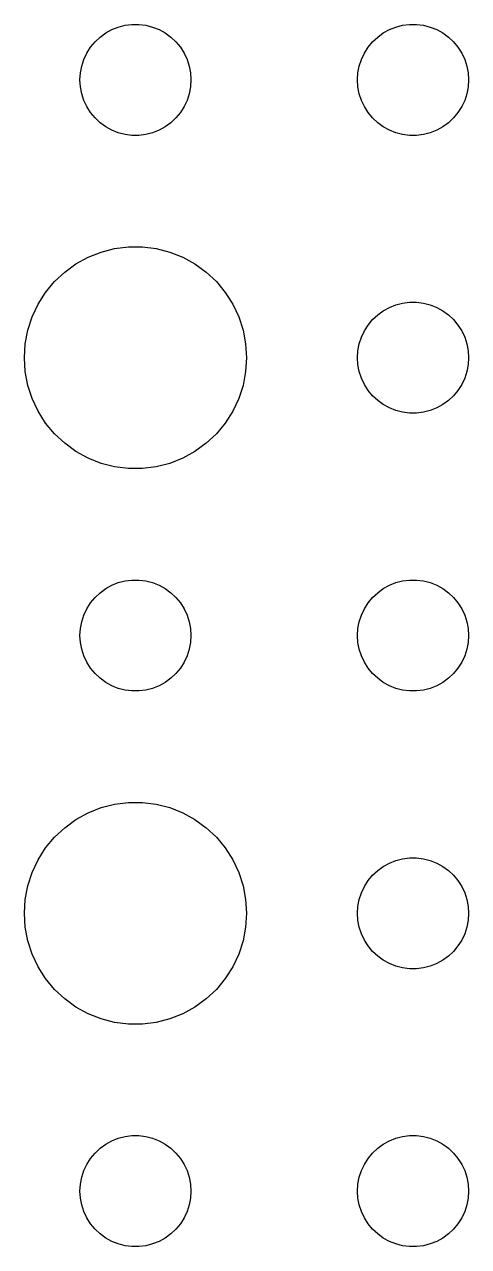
# Model space of a CAD drawing. Header units: metres. Extents: x -157 to 157, y -157 to 157.
# Drawn here: x -123 to -111, y -39 to -6 of the extents above; entities that cross this region are included whole.
import ezdxf

# ---------------------------------------------------------------- set-up
doc = ezdxf.new("R2010")
doc.units = ezdxf.units.M

msp = doc.modelspace()

# ---------------------------------------------------------------- linework, layer by layer
for p, q in [((-120.956, -6.34422), (-120.804, -6.23351)), ((-120.804, -6.23351), (-120.639, -6.14275)), ((-120.639, -6.14275), (-120.464, -6.07341)), ((-120.464, -6.07341), (-120.281, -6.02657)), ((-120.281, -6.02657), (-120.094, -6.00294)), ((-120.094, -6.00294), (-119.906, -6.00294)), ((-119.906, -6.00294), (-119.719, -6.02657)), ((-119.719, -6.02657), (-119.536, -6.07341)), ((-119.536, -6.07341), (-119.361, -6.14275)), ((-119.361, -6.14275), (-119.196, -6.23351)), ((-119.196, -6.23351), (-119.044, -6.34422)), ((-113.456, -6.34422), (-113.304, -6.23351)), ((-113.304, -6.23351), (-113.139, -6.14275)), ((-113.139, -6.14275), (-112.964, -6.07341)), ((-112.964, -6.07341), (-112.781, -6.02657)), ((-112.781, -6.02657), (-112.594, -6.00294)), ((-112.594, -6.00294), (-112.406, -6.00294)), ((-112.406, -6.00294), (-112.219, -6.02657)), ((-112.219, -6.02657), (-112.036, -6.07341)), ((-112.036, -6.07341), (-111.861, -6.14275)), ((-111.861, -6.14275), (-111.696, -6.23351)), ((-111.696, -6.23351), (-111.544, -6.34422)), ((-121.214, -6.61832), (-121.093, -6.47318)), ((-121.093, -6.47318), (-120.956, -6.34422)), ((-119.044, -6.34422), (-118.907, -6.47318)), ((-118.907, -6.47318), (-118.786, -6.61832)), ((-113.714, -6.61832), (-113.593, -6.47318)), ((-113.593, -6.47318), (-113.456, -6.34422)), ((-111.544, -6.34422), (-111.407, -6.47318)), ((-111.407, -6.47318), (-111.286, -6.61832)), ((-121.395, -6.9478), (-121.314, -6.77736)), ((-121.314, -6.77736), (-121.214, -6.61832)), ((-118.786, -6.61832), (-118.686, -6.77736)), ((-118.686, -6.77736), (-118.605, -6.9478)), ((-113.895, -6.9478), (-113.814, -6.77736)), ((-113.814, -6.77736), (-113.714, -6.61832)), ((-111.286, -6.61832), (-111.186, -6.77736)), ((-111.186, -6.77736), (-111.105, -6.9478)), ((-121.488, -7.312), (-121.453, -7.12695)), ((-121.453, -7.12695), (-121.395, -6.9478)), ((-118.605, -6.9478), (-118.547, -7.12695)), ((-118.547, -7.12695), (-118.512, -7.312)), ((-113.988, -7.312), (-113.953, -7.12695)), ((-113.953, -7.12695), (-113.895, -6.9478)), ((-111.105, -6.9478), (-111.047, -7.12695)), ((-111.047, -7.12695), (-111.012, -7.312)), ((-121.5, -7.5), (-121.488, -7.312)), ((-121.488, -7.68799), (-121.5, -7.5)), ((-118.512, -7.312), (-118.5, -7.5)), ((-118.5, -7.5), (-118.512, -7.68799)), ((-114, -7.5), (-113.988, -7.312)), ((-113.988, -7.68799), (-114, -7.5)), ((-111.012, -7.312), (-111, -7.5)), ((-111, -7.5), (-111.012, -7.68799)), ((-121.453, -7.87303), (-121.488, -7.68799)), ((-121.395, -8.05219), (-121.453, -7.87303)), ((-118.547, -7.87303), (-118.605, -8.05219)), ((-118.512, -7.68799), (-118.547, -7.87303)), ((-113.953, -7.87303), (-113.988, -7.68799)), ((-113.895, -8.05219), (-113.953, -7.87303)), ((-111.047, -7.87303), (-111.105, -8.05219)), ((-111.012, -7.68799), (-111.047, -7.87303)), ((-121.314, -8.22263), (-121.395, -8.05219)), ((-121.214, -8.38167), (-121.314, -8.22263)), ((-118.686, -8.22263), (-118.786, -8.38167)), ((-118.605, -8.05219), (-118.686, -8.22263)), ((-113.814, -8.22263), (-113.895, -8.05219)), ((-113.714, -8.38167), (-113.814, -8.22263)), ((-111.186, -8.22263), (-111.286, -8.38167)), ((-111.105, -8.05219), (-111.186, -8.22263)), ((-121.093, -8.52681), (-121.214, -8.38167)), ((-120.956, -8.65576), (-121.093, -8.52681)), ((-118.907, -8.52681), (-119.044, -8.65576)), ((-118.786, -8.38167), (-118.907, -8.52681)), ((-113.593, -8.52681), (-113.714, -8.38167)), ((-113.456, -8.65576), (-113.593, -8.52681)), ((-111.407, -8.52681), (-111.544, -8.65576)), ((-111.286, -8.38167), (-111.407, -8.52681)), ((-120.804, -8.76648), (-120.956, -8.65576)), ((-120.639, -8.85724), (-120.804, -8.76648)), ((-120.464, -8.92657), (-120.639, -8.85724)), ((-119.361, -8.85724), (-119.536, -8.92657)), ((-119.196, -8.76648), (-119.361, -8.85724)), ((-119.044, -8.65576), (-119.196, -8.76648)), ((-113.304, -8.76648), (-113.456, -8.65576)), ((-113.139, -8.85724), (-113.304, -8.76648)), ((-112.964, -8.92657), (-113.139, -8.85724)), ((-111.861, -8.85724), (-112.036, -8.92657)), ((-111.696, -8.76648), (-111.861, -8.85724)), ((-111.544, -8.65576), (-111.696, -8.76648)), ((-120.281, -8.97342), (-120.464, -8.92657)), ((-120.094, -8.99704), (-120.281, -8.97342)), ((-119.906, -8.99704), (-120.094, -8.99704)), ((-119.719, -8.97342), (-119.906, -8.99704)), ((-119.536, -8.92657), (-119.719, -8.97342)), ((-112.781, -8.97342), (-112.964, -8.92657)), ((-112.594, -8.99704), (-112.781, -8.97342)), ((-112.406, -8.99704), (-112.594, -8.99704)), ((-112.219, -8.97342), (-112.406, -8.99704)), ((-112.036, -8.92657), (-112.219, -8.97342)), ((-121.277, -12.2855), (-120.927, -12.1468)), ((-120.927, -12.1468), (-120.562, -12.0531)), ((-120.562, -12.0531), (-120.188, -12.0059)), ((-120.188, -12.0059), (-119.812, -12.0059)), ((-119.812, -12.0059), (-119.438, -12.0531)), ((-119.438, -12.0531), (-119.073, -12.1468)), ((-119.073, -12.1468), (-118.723, -12.2855)), ((-121.912, -12.6884), (-121.607, -12.467)), ((-121.607, -12.467), (-121.277, -12.2855)), ((-118.723, -12.2855), (-118.393, -12.467)), ((-118.393, -12.467), (-118.088, -12.6884)), ((-122.187, -12.9464), (-121.912, -12.6884)), ((-118.088, -12.6884), (-117.813, -12.9464)), ((-122.427, -13.2366), (-122.187, -12.9464)), ((-117.813, -12.9464), (-117.573, -13.2366)), ((-122.629, -13.5547), (-122.427, -13.2366)), ((-117.573, -13.2366), (-117.371, -13.5547)), ((-112.964, -13.5734), (-112.781, -13.5266)), ((-112.781, -13.5266), (-112.594, -13.5029)), ((-112.594, -13.5029), (-112.406, -13.5029)), ((-112.406, -13.5029), (-112.219, -13.5266)), ((-112.219, -13.5266), (-112.036, -13.5734)), ((-122.789, -13.8956), (-122.629, -13.5547)), ((-117.371, -13.5547), (-117.211, -13.8956)), ((-113.593, -13.9732), (-113.456, -13.8442)), ((-113.456, -13.8442), (-113.304, -13.7335)), ((-113.304, -13.7335), (-113.139, -13.6427)), ((-113.139, -13.6427), (-112.964, -13.5734)), ((-112.036, -13.5734), (-111.861, -13.6427)), ((-111.861, -13.6427), (-111.696, -13.7335)), ((-111.696, -13.7335), (-111.544, -13.8442)), ((-111.544, -13.8442), (-111.407, -13.9732)), ((-122.906, -14.2539), (-122.789, -13.8956)), ((-117.211, -13.8956), (-117.094, -14.2539)), ((-113.814, -14.2774), (-113.714, -14.1183)), ((-113.714, -14.1183), (-113.593, -13.9732)), ((-111.407, -13.9732), (-111.286, -14.1183)), ((-111.286, -14.1183), (-111.186, -14.2774)), ((-122.976, -14.624), (-122.906, -14.2539)), ((-117.094, -14.2539), (-117.024, -14.624)), ((-113.953, -14.627), (-113.895, -14.4478)), ((-113.895, -14.4478), (-113.814, -14.2774)), ((-111.186, -14.2774), (-111.105, -14.4478)), ((-111.105, -14.4478), (-111.047, -14.627)), ((-123, -15), (-122.976, -14.624)), ((-117.024, -14.624), (-117, -15)), ((-114, -15), (-113.988, -14.812)), ((-113.988, -14.812), (-113.953, -14.627)), ((-111.047, -14.627), (-111.012, -14.812)), ((-111.012, -14.812), (-111, -15)), ((-122.976, -15.376), (-123, -15)), ((-117, -15), (-117.024, -15.376)), ((-113.988, -15.188), (-114, -15)), ((-111, -15), (-111.012, -15.188)), ((-122.906, -15.7461), (-122.976, -15.376)), ((-117.024, -15.376), (-117.094, -15.7461)), ((-113.953, -15.373), (-113.988, -15.188)), ((-113.895, -15.5522), (-113.953, -15.373)), ((-111.047, -15.373), (-111.105, -15.5522)), ((-111.012, -15.188), (-111.047, -15.373)), ((-122.789, -16.1044), (-122.906, -15.7461)), ((-117.094, -15.7461), (-117.211, -16.1044)), ((-113.814, -15.7226), (-113.895, -15.5522)), ((-113.714, -15.8817), (-113.814, -15.7226)), ((-111.186, -15.7226), (-111.286, -15.8817)), ((-111.105, -15.5522), (-111.186, -15.7226)), ((-122.629, -16.4453), (-122.789, -16.1044)), ((-117.211, -16.1044), (-117.371, -16.4453)), ((-113.593, -16.0268), (-113.714, -15.8817)), ((-113.456, -16.1558), (-113.593, -16.0268)), ((-113.304, -16.2665), (-113.456, -16.1558)), ((-111.544, -16.1558), (-111.696, -16.2665)), ((-111.407, -16.0268), (-111.544, -16.1558)), ((-111.286, -15.8817), (-111.407, -16.0268)), ((-122.427, -16.7634), (-122.629, -16.4453)), ((-117.371, -16.4453), (-117.573, -16.7634)), ((-113.139, -16.3572), (-113.304, -16.2665)), ((-112.964, -16.4266), (-113.139, -16.3572)), ((-112.781, -16.4734), (-112.964, -16.4266)), ((-112.594, -16.497), (-112.781, -16.4734)), ((-112.406, -16.497), (-112.594, -16.497)), ((-112.219, -16.4734), (-112.406, -16.497)), ((-112.036, -16.4266), (-112.219, -16.4734)), ((-111.861, -16.3572), (-112.036, -16.4266)), ((-111.696, -16.2665), (-111.861, -16.3572)), ((-122.187, -17.0536), (-122.427, -16.7634)), ((-117.573, -16.7634), (-117.813, -17.0536)), ((-121.912, -17.3115), (-122.187, -17.0536)), ((-117.813, -17.0536), (-118.088, -17.3115)), ((-121.607, -17.533), (-121.912, -17.3115)), ((-118.088, -17.3115), (-118.393, -17.533)), ((-121.277, -17.7145), (-121.607, -17.533)), ((-120.927, -17.8532), (-121.277, -17.7145)), ((-118.723, -17.7145), (-119.073, -17.8532)), ((-118.393, -17.533), (-118.723, -17.7145)), ((-120.562, -17.9469), (-120.927, -17.8532)), ((-120.188, -17.9941), (-120.562, -17.9469)), ((-119.812, -17.9941), (-120.188, -17.9941)), ((-119.438, -17.9469), (-119.812, -17.9941)), ((-119.073, -17.8532), (-119.438, -17.9469)), ((-120.639, -21.1427), (-120.464, -21.0734)), ((-120.464, -21.0734), (-120.281, -21.0266)), ((-120.281, -21.0266), (-120.094, -21.003)), ((-120.094, -21.003), (-119.906, -21.003)), ((-119.906, -21.003), (-119.719, -21.0266)), ((-119.719, -21.0266), (-119.536, -21.0734)), ((-119.536, -21.0734), (-119.361, -21.1427)), ((-113.139, -21.1427), (-112.964, -21.0734)), ((-112.964, -21.0734), (-112.781, -21.0266)), ((-112.781, -21.0266), (-112.594, -21.003)), ((-112.594, -21.003), (-112.406, -21.003)), ((-112.406, -21.003), (-112.219, -21.0266)), ((-112.219, -21.0266), (-112.036, -21.0734)), ((-112.036, -21.0734), (-111.861, -21.1427)), ((-121.093, -21.4732), (-120.956, -21.3442)), ((-120.956, -21.3442), (-120.804, -21.2335)), ((-120.804, -21.2335), (-120.639, -21.1427)), ((-119.361, -21.1427), (-119.196, -21.2335)), ((-119.196, -21.2335), (-119.044, -21.3442)), ((-119.044, -21.3442), (-118.907, -21.4732)), ((-113.593, -21.4732), (-113.456, -21.3442)), ((-113.456, -21.3442), (-113.304, -21.2335)), ((-113.304, -21.2335), (-113.139, -21.1427)), ((-111.861, -21.1427), (-111.696, -21.2335)), ((-111.696, -21.2335), (-111.544, -21.3442)), ((-111.544, -21.3442), (-111.407, -21.4732)), ((-121.314, -21.7774), (-121.214, -21.6183)), ((-121.214, -21.6183), (-121.093, -21.4732)), ((-118.907, -21.4732), (-118.786, -21.6183)), ((-118.786, -21.6183), (-118.686, -21.7774)), ((-113.814, -21.7774), (-113.714, -21.6183)), ((-113.714, -21.6183), (-113.593, -21.4732)), ((-111.407, -21.4732), (-111.286, -21.6183)), ((-111.286, -21.6183), (-111.186, -21.7774)), ((-121.453, -22.127), (-121.395, -21.9478)), ((-121.395, -21.9478), (-121.314, -21.7774)), ((-118.686, -21.7774), (-118.605, -21.9478)), ((-118.605, -21.9478), (-118.547, -22.127)), ((-113.953, -22.127), (-113.895, -21.9478)), ((-113.895, -21.9478), (-113.814, -21.7774)), ((-111.186, -21.7774), (-111.105, -21.9478)), ((-111.105, -21.9478), (-111.047, -22.127)), ((-121.5, -22.5), (-121.488, -22.312)), ((-121.488, -22.312), (-121.453, -22.127)), ((-118.547, -22.127), (-118.512, -22.312)), ((-118.512, -22.312), (-118.5, -22.5)), ((-114, -22.5), (-113.988, -22.312)), ((-113.988, -22.312), (-113.953, -22.127)), ((-111.047, -22.127), (-111.012, -22.312)), ((-111.012, -22.312), (-111, -22.5)), ((-121.488, -22.688), (-121.5, -22.5)), ((-121.453, -22.873), (-121.488, -22.688)), ((-118.512, -22.688), (-118.547, -22.873)), ((-118.5, -22.5), (-118.512, -22.688)), ((-113.988, -22.688), (-114, -22.5)), ((-113.953, -22.873), (-113.988, -22.688)), ((-111.012, -22.688), (-111.047, -22.873)), ((-111, -22.5), (-111.012, -22.688)), ((-121.395, -23.0522), (-121.453, -22.873)), ((-121.314, -23.2226), (-121.395, -23.0522)), ((-118.605, -23.0522), (-118.686, -23.2226)), ((-118.547, -22.873), (-118.605, -23.0522)), ((-113.895, -23.0522), (-113.953, -22.873)), ((-113.814, -23.2226), (-113.895, -23.0522)), ((-111.105, -23.0522), (-111.186, -23.2226)), ((-111.047, -22.873), (-111.105, -23.0522)), ((-121.214, -23.3817), (-121.314, -23.2226)), ((-121.093, -23.5268), (-121.214, -23.3817)), ((-118.786, -23.3817), (-118.907, -23.5268)), ((-118.686, -23.2226), (-118.786, -23.3817)), ((-113.714, -23.3817), (-113.814, -23.2226)), ((-113.593, -23.5268), (-113.714, -23.3817)), ((-111.286, -23.3817), (-111.407, -23.5268)), ((-111.186, -23.2226), (-111.286, -23.3817)), ((-120.956, -23.6558), (-121.093, -23.5268)), ((-120.804, -23.7665), (-120.956, -23.6558)), ((-119.044, -23.6558), (-119.196, -23.7665)), ((-118.907, -23.5268), (-119.044, -23.6558)), ((-113.456, -23.6558), (-113.593, -23.5268)), ((-113.304, -23.7665), (-113.456, -23.6558)), ((-111.544, -23.6558), (-111.696, -23.7665)), ((-111.407, -23.5268), (-111.544, -23.6558)), ((-120.639, -23.8572), (-120.804, -23.7665)), ((-120.464, -23.9266), (-120.639, -23.8572)), ((-120.281, -23.9734), (-120.464, -23.9266)), ((-120.094, -23.997), (-120.281, -23.9734)), ((-119.906, -23.997), (-120.094, -23.997)), ((-119.719, -23.9734), (-119.906, -23.997)), ((-119.536, -23.9266), (-119.719, -23.9734)), ((-119.361, -23.8572), (-119.536, -23.9266)), ((-119.196, -23.7665), (-119.361, -23.8572)), ((-113.139, -23.8572), (-113.304, -23.7665)), ((-112.964, -23.9266), (-113.139, -23.8572)), ((-112.781, -23.9734), (-112.964, -23.9266)), ((-112.594, -23.997), (-112.781, -23.9734)), ((-112.406, -23.997), (-112.594, -23.997)), ((-112.219, -23.9734), (-112.406, -23.997)), ((-112.036, -23.9266), (-112.219, -23.9734)), ((-111.861, -23.8572), (-112.036, -23.9266)), ((-111.696, -23.7665), (-111.861, -23.8572)), ((-120.927, -27.1468), (-120.562, -27.0531)), ((-120.562, -27.0531), (-120.188, -27.0059)), ((-120.188, -27.0059), (-119.812, -27.0059)), ((-119.812, -27.0059), (-119.438, -27.0531)), ((-119.438, -27.0531), (-119.073, -27.1468)), ((-121.607, -27.467), (-121.277, -27.2855)), ((-121.277, -27.2855), (-120.927, -27.1468)), ((-119.073, -27.1468), (-118.723, -27.2855)), ((-118.723, -27.2855), (-118.393, -27.467)), ((-122.187, -27.9464), (-121.912, -27.6884)), ((-121.912, -27.6884), (-121.607, -27.467)), ((-118.393, -27.467), (-118.088, -27.6884)), ((-118.088, -27.6884), (-117.813, -27.9464)), ((-122.427, -28.2366), (-122.187, -27.9464)), ((-117.813, -27.9464), (-117.573, -28.2366)), ((-122.629, -28.5547), (-122.427, -28.2366)), ((-117.573, -28.2366), (-117.371, -28.5547)), ((-122.789, -28.8956), (-122.629, -28.5547)), ((-117.371, -28.5547), (-117.211, -28.8956)), ((-113.304, -28.7335), (-113.139, -28.6427)), ((-113.139, -28.6427), (-112.964, -28.5734)), ((-112.964, -28.5734), (-112.781, -28.5266)), ((-112.781, -28.5266), (-112.594, -28.503)), ((-112.594, -28.503), (-112.406, -28.503)), ((-112.406, -28.503), (-112.219, -28.5266)), ((-112.219, -28.5266), (-112.036, -28.5734)), ((-112.036, -28.5734), (-111.861, -28.6427)), ((-111.861, -28.6427), (-111.696, -28.7335)), ((-122.906, -29.2539), (-122.789, -28.8956)), ((-117.211, -28.8956), (-117.094, -29.2539)), ((-113.714, -29.1183), (-113.593, -28.9732)), ((-113.593, -28.9732), (-113.456, -28.8442)), ((-113.456, -28.8442), (-113.304, -28.7335)), ((-111.696, -28.7335), (-111.544, -28.8442)), ((-111.544, -28.8442), (-111.407, -28.9732)), ((-111.407, -28.9732), (-111.286, -29.1183)), ((-122.976, -29.624), (-122.906, -29.2539)), ((-117.094, -29.2539), (-117.024, -29.624)), ((-113.895, -29.4478), (-113.814, -29.2774)), ((-113.814, -29.2774), (-113.714, -29.1183)), ((-111.286, -29.1183), (-111.186, -29.2774)), ((-111.186, -29.2774), (-111.105, -29.4478)), ((-123, -30), (-122.976, -29.624)), ((-117.024, -29.624), (-117, -30)), ((-113.988, -29.812), (-113.953, -29.627)), ((-113.953, -29.627), (-113.895, -29.4478)), ((-111.105, -29.4478), (-111.047, -29.627)), ((-111.047, -29.627), (-111.012, -29.812)), ((-122.976, -30.376), (-123, -30)), ((-117, -30), (-117.024, -30.376)), ((-114, -30), (-113.988, -29.812)), ((-113.988, -30.188), (-114, -30)), ((-111.012, -29.812), (-111, -30)), ((-111, -30), (-111.012, -30.188)), ((-113.953, -30.373), (-113.988, -30.188)), ((-111.012, -30.188), (-111.047, -30.373)), ((-122.906, -30.7461), (-122.976, -30.376)), ((-117.024, -30.376), (-117.094, -30.7461)), ((-113.895, -30.5522), (-113.953, -30.373)), ((-113.814, -30.7226), (-113.895, -30.5522)), ((-111.105, -30.5522), (-111.186, -30.7226)), ((-111.047, -30.373), (-111.105, -30.5522)), ((-122.789, -31.1044), (-122.906, -30.7461)), ((-117.094, -30.7461), (-117.211, -31.1044)), ((-113.714, -30.8817), (-113.814, -30.7226)), ((-113.593, -31.0268), (-113.714, -30.8817)), ((-111.286, -30.8817), (-111.407, -31.0268)), ((-111.186, -30.7226), (-111.286, -30.8817)), ((-122.629, -31.4453), (-122.789, -31.1044)), ((-117.211, -31.1044), (-117.371, -31.4453)), ((-113.456, -31.1558), (-113.593, -31.0268)), ((-113.304, -31.2665), (-113.456, -31.1558)), ((-113.139, -31.3572), (-113.304, -31.2665)), ((-111.696, -31.2665), (-111.861, -31.3572)), ((-111.544, -31.1558), (-111.696, -31.2665)), ((-111.407, -31.0268), (-111.544, -31.1558)), ((-122.427, -31.7634), (-122.629, -31.4453)), ((-117.371, -31.4453), (-117.573, -31.7634)), ((-112.964, -31.4266), (-113.139, -31.3572)), ((-112.781, -31.4734), (-112.964, -31.4266)), ((-112.594, -31.497), (-112.781, -31.4734)), ((-112.406, -31.497), (-112.594, -31.497)), ((-112.219, -31.4734), (-112.406, -31.497)), ((-112.036, -31.4266), (-112.219, -31.4734)), ((-111.861, -31.3572), (-112.036, -31.4266)), ((-122.187, -32.0536), (-122.427, -31.7634)), ((-117.573, -31.7634), (-117.813, -32.0536)), ((-121.912, -32.3115), (-122.187, -32.0536)), ((-121.607, -32.533), (-121.912, -32.3115)), ((-118.088, -32.3115), (-118.393, -32.533)), ((-117.813, -32.0536), (-118.088, -32.3115)), ((-121.277, -32.7145), (-121.607, -32.533)), ((-118.393, -32.533), (-118.723, -32.7145)), ((-120.927, -32.8532), (-121.277, -32.7145)), ((-120.562, -32.9469), (-120.927, -32.8532)), ((-120.188, -32.9941), (-120.562, -32.9469)), ((-119.438, -32.9469), (-119.812, -32.9941)), ((-119.073, -32.8532), (-119.438, -32.9469)), ((-118.723, -32.7145), (-119.073, -32.8532)), ((-119.812, -32.9941), (-120.188, -32.9941)), ((-120.956, -36.3442), (-120.804, -36.2335)), ((-120.804, -36.2335), (-120.639, -36.1428)), ((-120.639, -36.1428), (-120.464, -36.0734)), ((-120.464, -36.0734), (-120.281, -36.0266)), ((-120.281, -36.0266), (-120.094, -36.003)), ((-120.094, -36.003), (-119.906, -36.003)), ((-119.906, -36.003), (-119.719, -36.0266)), ((-119.719, -36.0266), (-119.536, -36.0734)), ((-119.536, -36.0734), (-119.361, -36.1428)), ((-119.361, -36.1428), (-119.196, -36.2335)), ((-119.196, -36.2335), (-119.044, -36.3442)), ((-113.456, -36.3442), (-113.304, -36.2335)), ((-113.304, -36.2335), (-113.139, -36.1428)), ((-113.139, -36.1428), (-112.964, -36.0734)), ((-112.964, -36.0734), (-112.781, -36.0266)), ((-112.781, -36.0266), (-112.594, -36.003)), ((-112.594, -36.003), (-112.406, -36.003)), ((-112.406, -36.003), (-112.219, -36.0266)), ((-112.219, -36.0266), (-112.036, -36.0734)), ((-112.036, -36.0734), (-111.861, -36.1428)), ((-111.861, -36.1428), (-111.696, -36.2335)), ((-111.696, -36.2335), (-111.544, -36.3442)), ((-121.314, -36.7774), (-121.214, -36.6183)), ((-121.214, -36.6183), (-121.093, -36.4732)), ((-121.093, -36.4732), (-120.956, -36.3442)), ((-119.044, -36.3442), (-118.907, -36.4732)), ((-118.907, -36.4732), (-118.786, -36.6183)), ((-118.786, -36.6183), (-118.686, -36.7774)), ((-113.814, -36.7774), (-113.714, -36.6183)), ((-113.714, -36.6183), (-113.593, -36.4732)), ((-113.593, -36.4732), (-113.456, -36.3442)), ((-111.544, -36.3442), (-111.407, -36.4732)), ((-111.407, -36.4732), (-111.286, -36.6183)), ((-111.286, -36.6183), (-111.186, -36.7774)), ((-121.453, -37.127), (-121.395, -36.9478)), ((-121.395, -36.9478), (-121.314, -36.7774)), ((-118.686, -36.7774), (-118.605, -36.9478)), ((-118.605, -36.9478), (-118.547, -37.127)), ((-113.953, -37.127), (-113.895, -36.9478)), ((-113.895, -36.9478), (-113.814, -36.7774)), ((-111.186, -36.7774), (-111.105, -36.9478)), ((-111.105, -36.9478), (-111.047, -37.127)), ((-121.488, -37.312), (-121.453, -37.127)), ((-118.547, -37.127), (-118.512, -37.312)), ((-113.988, -37.312), (-113.953, -37.127)), ((-111.047, -37.127), (-111.012, -37.312)), ((-121.5, -37.5), (-121.488, -37.312)), ((-121.488, -37.688), (-121.5, -37.5)), ((-118.512, -37.312), (-118.5, -37.5)), ((-118.5, -37.5), (-118.512, -37.688)), ((-114, -37.5), (-113.988, -37.312)), ((-113.988, -37.688), (-114, -37.5)), ((-111.012, -37.312), (-111, -37.5)), ((-111, -37.5), (-111.012, -37.688)), ((-121.453, -37.873), (-121.488, -37.688)), ((-121.395, -38.0522), (-121.453, -37.873)), ((-118.547, -37.873), (-118.605, -38.0522)), ((-118.512, -37.688), (-118.547, -37.873)), ((-113.953, -37.873), (-113.988, -37.688)), ((-113.895, -38.0522), (-113.953, -37.873)), ((-111.047, -37.873), (-111.105, -38.0522)), ((-111.012, -37.688), (-111.047, -37.873)), ((-121.314, -38.2226), (-121.395, -38.0522)), ((-121.214, -38.3817), (-121.314, -38.2226)), ((-118.686, -38.2226), (-118.786, -38.3817)), ((-118.605, -38.0522), (-118.686, -38.2226)), ((-113.814, -38.2226), (-113.895, -38.0522)), ((-113.714, -38.3817), (-113.814, -38.2226)), ((-111.186, -38.2226), (-111.286, -38.3817)), ((-111.105, -38.0522), (-111.186, -38.2226)), ((-121.093, -38.5268), (-121.214, -38.3817)), ((-120.956, -38.6558), (-121.093, -38.5268)), ((-118.907, -38.5268), (-119.044, -38.6558)), ((-118.786, -38.3817), (-118.907, -38.5268)), ((-113.593, -38.5268), (-113.714, -38.3817)), ((-113.456, -38.6558), (-113.593, -38.5268)), ((-111.407, -38.5268), (-111.544, -38.6558)), ((-111.286, -38.3817), (-111.407, -38.5268)), ((-120.804, -38.7665), (-120.956, -38.6558)), ((-120.639, -38.8572), (-120.804, -38.7665)), ((-120.464, -38.9266), (-120.639, -38.8572)), ((-120.281, -38.9734), (-120.464, -38.9266)), ((-119.536, -38.9266), (-119.719, -38.9734)), ((-119.361, -38.8572), (-119.536, -38.9266)), ((-119.196, -38.7665), (-119.361, -38.8572)), ((-119.044, -38.6558), (-119.196, -38.7665)), ((-113.304, -38.7665), (-113.456, -38.6558)), ((-113.139, -38.8572), (-113.304, -38.7665)), ((-112.964, -38.9266), (-113.139, -38.8572)), ((-112.781, -38.9734), (-112.964, -38.9266)), ((-112.036, -38.9266), (-112.219, -38.9734)), ((-111.861, -38.8572), (-112.036, -38.9266)), ((-111.696, -38.7665), (-111.861, -38.8572)), ((-111.544, -38.6558), (-111.696, -38.7665)), ((-120.094, -38.997), (-120.281, -38.9734)), ((-119.906, -38.997), (-120.094, -38.997)), ((-119.719, -38.9734), (-119.906, -38.997)), ((-112.594, -38.997), (-112.781, -38.9734)), ((-112.406, -38.997), (-112.594, -38.997)), ((-112.219, -38.9734), (-112.406, -38.997))]:
    msp.add_line(p, q)

doc.saveas('drawing.dxf')
